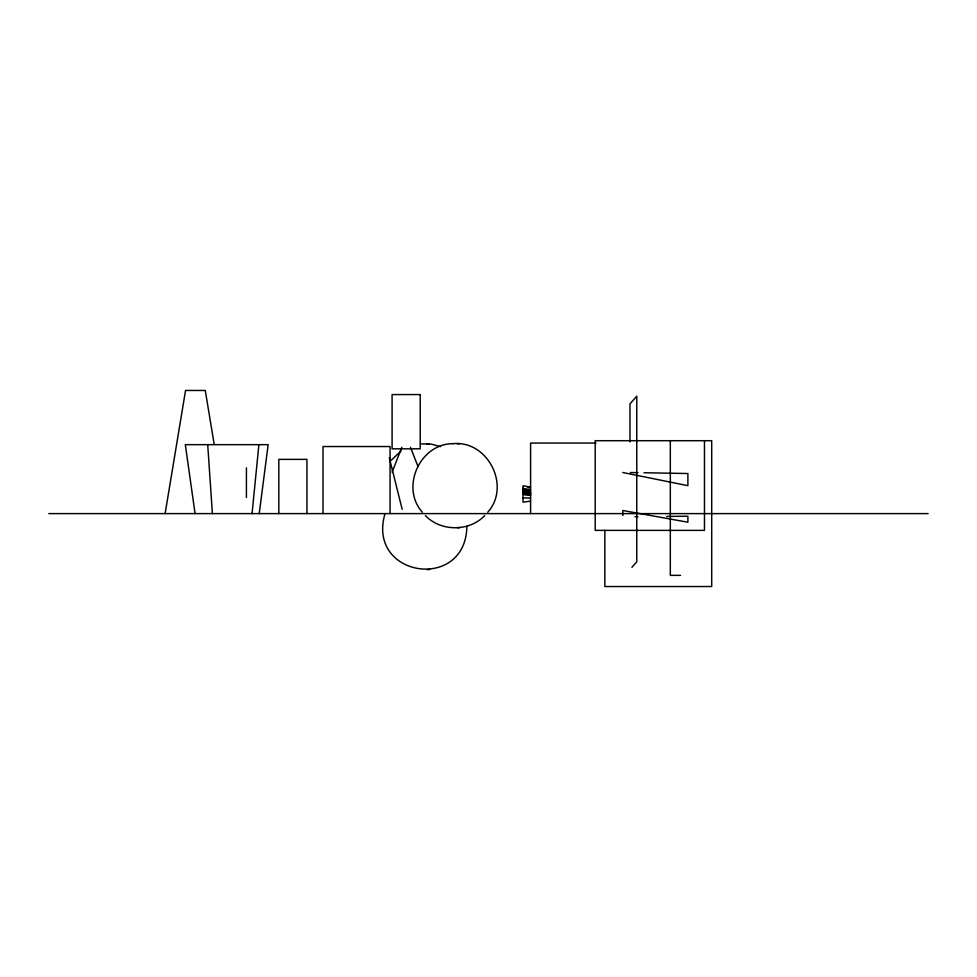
<?xml version="1.0" encoding="UTF-8"?>
<svg xmlns="http://www.w3.org/2000/svg" width="977" height="977" viewBox="0 0 977 977"><rect width="100%" height="100%" fill="white"/><g stroke="black" fill="none" stroke-linecap="round" stroke-linejoin="round"><path stroke-width="1.47" d="M252.054 513.609L258.893 444.657M259.223 513.609L268.15 444.657L185.325 444.657L195.07 513.609M165.125 513.609L185.545 390.47L205.268 390.47L214.232 444.535M384.73 514.635C367.315 577.602 465.907 591.671 466.859 526.383M392.082 472.172L401.828 447.295M487.779 512.217C511.118 486.241 487.926 440.285 453.157 443.668M391.142 460.387L401.046 450.947M631.924 567.307L636.772 561.799L636.772 396.173L629.982 403.892L629.982 441.873M484.714 515.612C469.216 531.769 440.883 531.769 425.386 515.612M530.462 501.164L523.037 502.141L523.037 485.825L530.462 487.047M457.578 527.763L460.02 527.543M427.303 569.676L429.746 569.457M420.464 443.839L431.504 444.156L440.432 446.636M453.157 443.668C419.939 443.534 400.191 487.45 422.32 512.217M634.903 516.735L637.932 516.711M666.693 516.43L687.881 516.235L687.881 522.207L622.801 510.495L622.801 515.563M596.055 443.07L530.596 443.07L530.596 513.609M48.85 513.609L928.15 513.609M680.554 575.355L670.32 575.355L670.32 440.7M630.36 472.514L637.932 472.648M643.99 472.758L687.881 473.527L687.881 485.667L622.801 472.514M523.037 497.916L530.621 498.062M530.621 494.912L523.037 494.399L530.621 495.009M456.943 443.668L459.361 443.839M426.668 443.668L429.086 443.839M530.462 492.518L523.037 491.541L530.462 492.567M527.495 487.413L530.462 487.865M523.037 488.415L530.462 489.831M410.487 447.295L418.058 466.64M389.31 457.773L402.182 509.322M207.71 444.657L212.4 513.609M704.466 440.7L704.466 530.377L595.201 530.377L595.201 440.7L711.708 440.7L711.708 586.53L604.848 586.53L604.848 530.328M390.079 513.609L390.079 446.538L322.996 446.538L322.996 513.609M306.949 513.609L306.949 459.373L278.824 459.373L278.824 513.609M246.424 467.873L246.424 497.537M420.208 394.574L392.095 394.574L392.095 448.822L420.208 448.822L420.208 394.574M530.621 493.666L523.037 492.884L530.621 493.739M530.462 491.504L523.037 490.344L530.462 491.541M530.462 490.601L523.037 489.306L530.462 490.625"/></g></svg>
